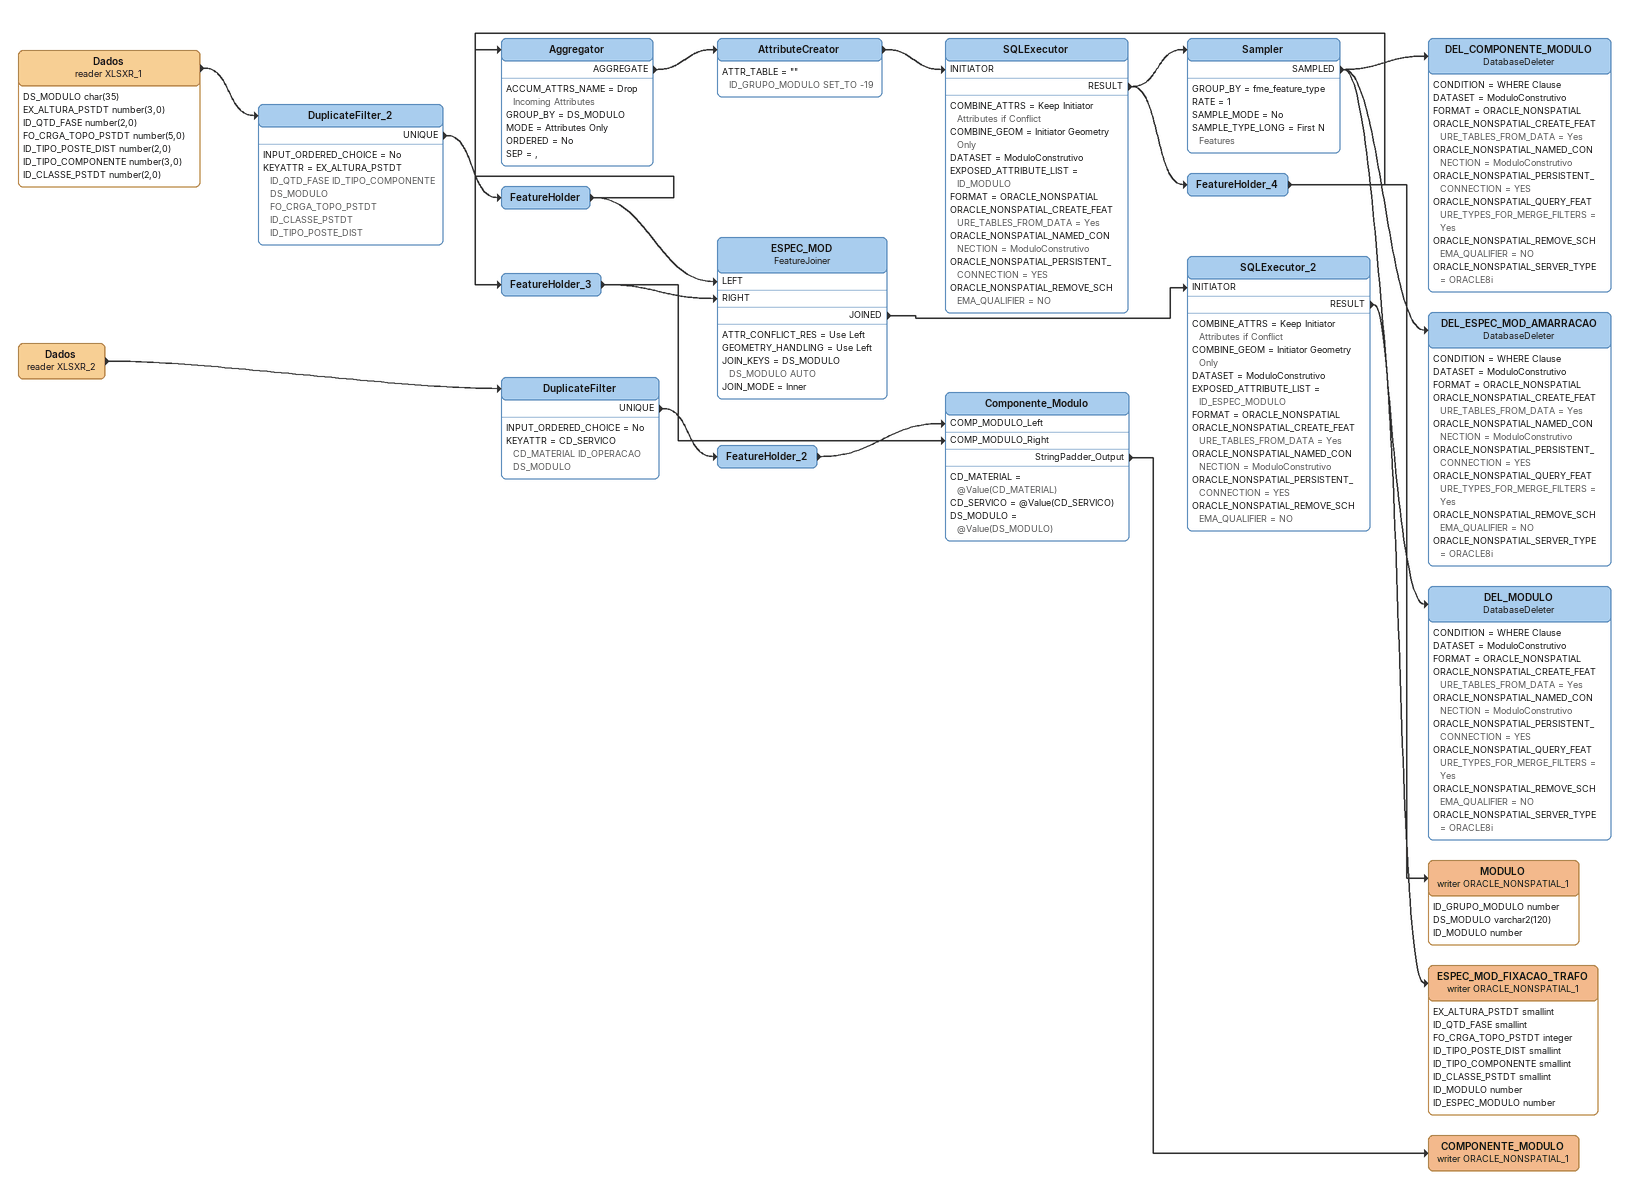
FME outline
Dados (reader XLSXR_1)
    attributes: DS_MODULO char(35), EX_ALTURA_PSTDT number(3,0), ID_QTD_FASE number(2,0), FO_CRGA_TOPO_PSTDT number(5,0), ID_TIPO_POSTE_DIST number(2,0), ID_TIPO_COMPONENTE number(3,0), ID_CLASSE_PSTDT number(2,0)
    -> DuplicateFilter_2
DuplicateFilter_2
    INPUT_ORDERED_CHOICE = No
    KEYATTR = EX_ALTURA_PSTDT ID_QTD_FASE ID_TIPO_COMPONENTE DS_MODULO FO_CRGA_TOPO_PSTDT ID_CLASSE_PSTDT ID_TIPO_POSTE_DIST
    UNIQUE -> FeatureHolder
FeatureHolder
    -> Aggregator
    -> ESPEC_MOD [LEFT]
Aggregator
    ACCUM_ATTRS_NAME = Drop Incoming Attributes
    GROUP_BY = DS_MODULO
    MODE = Attributes Only
    ORDERED = No
    SEP = ,
    AGGREGATE -> AttributeCreator
AttributeCreator
    ATTR_TABLE = "" ID_GRUPO_MODULO SET_TO -19
    -> SQLExecutor [INITIATOR]
SQLExecutor
    COMBINE_ATTRS = Keep Initiator Attributes if Conflict
    COMBINE_GEOM = Initiator Geometry Only
    DATASET = ModuloConstrutivo
    EXPOSED_ATTRIBUTE_LIST = ID_MODULO
    FORMAT = ORACLE_NONSPATIAL
    ORACLE_NONSPATIAL_CREATE_FEATURE_TABLES_FROM_DATA = Yes
    ORACLE_NONSPATIAL_NAMED_CONNECTION = ModuloConstrutivo
    ORACLE_NONSPATIAL_PERSISTENT_CONNECTION = YES
    ORACLE_NONSPATIAL_REMOVE_SCHEMA_QUALIFIER = NO
    RESULT -> Sampler
    RESULT -> FeatureHolder_4
Sampler
    GROUP_BY = fme_feature_type
    RATE = 1
    SAMPLE_MODE = No
    SAMPLE_TYPE_LONG = First N Features
    SAMPLED -> DEL_COMPONENTE_MODULO
    SAMPLED -> DEL_ESPEC_MOD_AMARRACAO
    SAMPLED -> DEL_MODULO
DEL_COMPONENTE_MODULO: DatabaseDeleter
    CONDITION = WHERE Clause
    DATASET = ModuloConstrutivo
    FORMAT = ORACLE_NONSPATIAL
    ORACLE_NONSPATIAL_CREATE_FEATURE_TABLES_FROM_DATA = Yes
    ORACLE_NONSPATIAL_NAMED_CONNECTION = ModuloConstrutivo
    ORACLE_NONSPATIAL_PERSISTENT_CONNECTION = YES
    ORACLE_NONSPATIAL_QUERY_FEATURE_TYPES_FOR_MERGE_FILTERS = Yes
    ORACLE_NONSPATIAL_REMOVE_SCHEMA_QUALIFIER = NO
    ORACLE_NONSPATIAL_SERVER_TYPE = ORACLE8i
DEL_ESPEC_MOD_AMARRACAO: DatabaseDeleter
    CONDITION = WHERE Clause
    DATASET = ModuloConstrutivo
    FORMAT = ORACLE_NONSPATIAL
    ORACLE_NONSPATIAL_CREATE_FEATURE_TABLES_FROM_DATA = Yes
    ORACLE_NONSPATIAL_NAMED_CONNECTION = ModuloConstrutivo
    ORACLE_NONSPATIAL_PERSISTENT_CONNECTION = YES
    ORACLE_NONSPATIAL_QUERY_FEATURE_TYPES_FOR_MERGE_FILTERS = Yes
    ORACLE_NONSPATIAL_REMOVE_SCHEMA_QUALIFIER = NO
    ORACLE_NONSPATIAL_SERVER_TYPE = ORACLE8i
DEL_MODULO: DatabaseDeleter
    CONDITION = WHERE Clause
    DATASET = ModuloConstrutivo
    FORMAT = ORACLE_NONSPATIAL
    ORACLE_NONSPATIAL_CREATE_FEATURE_TABLES_FROM_DATA = Yes
    ORACLE_NONSPATIAL_NAMED_CONNECTION = ModuloConstrutivo
    ORACLE_NONSPATIAL_PERSISTENT_CONNECTION = YES
    ORACLE_NONSPATIAL_QUERY_FEATURE_TYPES_FOR_MERGE_FILTERS = Yes
    ORACLE_NONSPATIAL_REMOVE_SCHEMA_QUALIFIER = NO
    ORACLE_NONSPATIAL_SERVER_TYPE = ORACLE8i
FeatureHolder_4
    -> MODULO (writer ORACLE_NONSPATIAL_1)
    -> FeatureHolder_3
MODULO (writer ORACLE_NONSPATIAL_1)
    attributes: ID_GRUPO_MODULO number, DS_MODULO varchar2(120), ID_MODULO number
FeatureHolder_3
    -> Componente_Modulo [COMP_MODULO_Right]
    -> ESPEC_MOD [RIGHT]
ESPEC_MOD: FeatureJoiner
    ATTR_CONFLICT_RES = Use Left
    GEOMETRY_HANDLING = Use Left
    JOIN_KEYS = DS_MODULO DS_MODULO AUTO
    JOIN_MODE = Inner
    JOINED -> SQLExecutor_2 [INITIATOR]
SQLExecutor_2
    COMBINE_ATTRS = Keep Initiator Attributes if Conflict
    COMBINE_GEOM = Initiator Geometry Only
    DATASET = ModuloConstrutivo
    EXPOSED_ATTRIBUTE_LIST = ID_ESPEC_MODULO
    FORMAT = ORACLE_NONSPATIAL
    ORACLE_NONSPATIAL_CREATE_FEATURE_TABLES_FROM_DATA = Yes
    ORACLE_NONSPATIAL_NAMED_CONNECTION = ModuloConstrutivo
    ORACLE_NONSPATIAL_PERSISTENT_CONNECTION = YES
    ORACLE_NONSPATIAL_REMOVE_SCHEMA_QUALIFIER = NO
    RESULT -> ESPEC_MOD_FIXACAO_TRAFO (writer ORACLE_NONSPATIAL_1)
ESPEC_MOD_FIXACAO_TRAFO (writer ORACLE_NONSPATIAL_1)
    attributes: EX_ALTURA_PSTDT smallint, ID_QTD_FASE smallint, FO_CRGA_TOPO_PSTDT integer, ID_TIPO_POSTE_DIST smallint, ID_TIPO_COMPONENTE smallint, ID_CLASSE_PSTDT smallint, ID_MODULO number, ID_ESPEC_MODULO number
Dados (reader XLSXR_2)
    -> DuplicateFilter
DuplicateFilter
    INPUT_ORDERED_CHOICE = No
    KEYATTR = CD_SERVICO CD_MATERIAL ID_OPERACAO DS_MODULO
    UNIQUE -> FeatureHolder_2
FeatureHolder_2
    -> Componente_Modulo [COMP_MODULO_Left]
Componente_Modulo
    CD_MATERIAL = @Value(CD_MATERIAL)
    CD_SERVICO = @Value(CD_SERVICO)
    DS_MODULO = @Value(DS_MODULO)
    StringPadder_Output -> COMPONENTE_MODULO (writer ORACLE_NONSPATIAL_1)
COMPONENTE_MODULO (writer ORACLE_NONSPATIAL_1)
